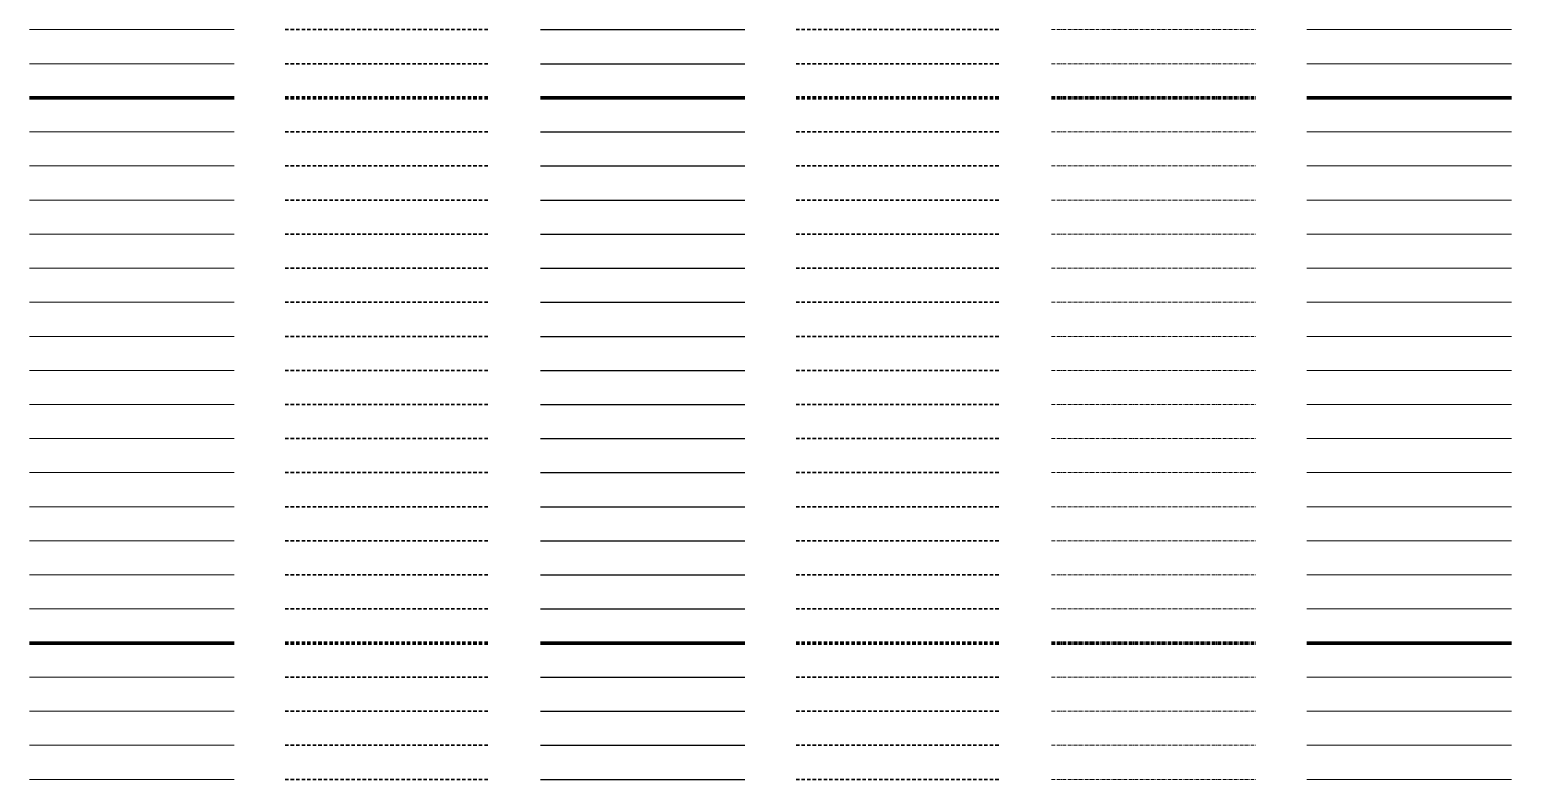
# Model space of a CAD drawing. Header units: metres. Extents: x -170 to 2070, y -13 to 14380.
# Drawn here: x 150 to 1020, y 2240 to 2680 of the extents above; entities that cross this region are included whole.
import ezdxf
from ezdxf.lldxf.tags import DXFTag

# ---------------------------------------------------------------- set-up
doc = ezdxf.new("R2010")
doc.units = ezdxf.units.M
doc.linetypes.add('KL-SO', pattern=[3.25, 2, -1.25])
doc.linetypes.add('KL-VERLATEN-SO', pattern=[3.25, 2, -0.5, 0.25, -0.5])
for name, color, linetype, lineweight in [('B-OI-KL-ET_HS_TRANSPORT_30 kV_1x400Alrm-G', 7, 'Continuous', 18), ('B-OI-KL-ET_HS_TRANSPORT_30 kV_1x400Alrm-RESERVE-G', 7, 'KL-RESERVE-SO', 18), ('B-OI-KL-ET_HS_TRANSPORT_30 kV_1x400Alrm-VERLATEN-G', 7, 'KL-VERLATEN-SO', 18), ('B-OI-KL-ET_HS_TRANSPORT_30 kV_1x630Alrm-G', 7, 'Continuous', 18), ('B-OI-KL-ET_HS_TRANSPORT_30 kV_1x630Alrm-RESERVE-G', 7, 'KL-RESERVE-SO', 18), ('B-OI-KL-ET_HS_TRANSPORT_30 kV_1x630Alrm-VERLATEN-G', 7, 'KL-VERLATEN-SO', 18), ('B-OI-KL-ET_HS_TRANSPORT_30 kV_OVERIG-G', 7, 'Continuous', 18), ('B-OI-KL-ET_HS_TRANSPORT_30 kV_OVERIG-RESERVE-G', 7, 'KL-RESERVE-SO', 18), ('B-OI-KL-ET_HS_TRANSPORT_30 kV_OVERIG-VERLATEN-G', 7, 'KL-VERLATEN-SO', 18), ('B-OI-KL-ET_HS_TUNNELLEIDING-G', 7, 'Continuous', 18), ('B-OI-KL-ET_HS_TUNNELLEIDING-RESERVE-G', 7, 'KL-RESERVE-SO', 18), ('B-OI-KL-ET_HS_TUNNELLEIDING-VERLATEN-G', 7, 'KL-VERLATEN-SO', 18), ('B-OI-KL-ET_HS_VERWIJZING_MANTELBUIS-G', 7, 'Continuous', 70), ('B-OI-KL-ET_HS_VERWIJZING_MANTELBUIS-RESERVE-G', 7, 'KL-RESERVE-SO', 70), ('B-OI-KL-ET_HS_VERWIJZING_MANTELBUIS-VERLATEN-G', 7, 'KL-VERLATEN-SO', 70), ('B-OI-KL-ET_HS_ZINKER_BOOG-G', 7, 'Continuous', 18), ('B-OI-KL-ET_HS_ZINKER_BOOG-RESERVE-G', 7, 'KL-RESERVE-SO', 18), ('B-OI-KL-ET_HS_ZINKER_BOOG-VERLATEN-G', 7, 'KL-VERLATEN-SO', 18), ('B-OI-KL-ET_HS_ZINKER_OVERIG-G', 7, 'Continuous', 18), ('B-OI-KL-ET_HS_ZINKER_OVERIG-RESERVE-G', 7, 'KL-RESERVE-SO', 18), ('B-OI-KL-ET_HS_ZINKER_OVERIG-VERLATEN-G', 7, 'KL-VERLATEN-SO', 18), ('B-OI-KL-ET_HS_ZINKER_SLEEP-G', 7, 'Continuous', 18), ('B-OI-KL-ET_HS_ZINKER_SLEEP-RESERVE-G', 7, 'KL-RESERVE-SO', 18), ('B-OI-KL-ET_HS_ZINKER_SLEEP-VERLATEN-G', 7, 'KL-VERLATEN-SO', 18), ('B-OI-KL-ET_LHS_AARDING_Al_25-G', 7, 'Continuous', 18), ('B-OI-KL-ET_LHS_AARDING_Al_25-RESERVE-G', 7, 'KL-RESERVE-SO', 18), ('B-OI-KL-ET_LHS_AARDING_Al_25-VERLATEN-G', 7, 'KL-VERLATEN-SO', 18), ('B-OI-KL-ET_LHS_AARDING_Al_50-G', 7, 'Continuous', 18), ('B-OI-KL-ET_LHS_AARDING_Al_50-RESERVE-G', 7, 'KL-RESERVE-SO', 18), ('B-OI-KL-ET_LHS_AARDING_Al_50-VERLATEN-G', 7, 'KL-VERLATEN-SO', 18), ('B-OI-KL-ET_LHS_AARDING_Al_95-G', 7, 'Continuous', 18), ('B-OI-KL-ET_LHS_AARDING_Al_95-RESERVE-G', 7, 'KL-RESERVE-SO', 18), ('B-OI-KL-ET_LHS_AARDING_Al_95-VERLATEN-G', 7, 'KL-VERLATEN-SO', 18), ('B-OI-KL-ET_LHS_AARDING_Cu_25-G', 7, 'Continuous', 18), ('B-OI-KL-ET_LHS_AARDING_Cu_25-RESERVE-G', 7, 'KL-RESERVE-SO', 18), ('B-OI-KL-ET_LHS_AARDING_Cu_25-VERLATEN-G', 7, 'KL-VERLATEN-SO', 18), ('B-OI-KL-ET_LHS_AARDING_Cu_50-G', 7, 'Continuous', 18), ('B-OI-KL-ET_LHS_AARDING_Cu_50-RESERVE-G', 7, 'KL-RESERVE-SO', 18), ('B-OI-KL-ET_LHS_AARDING_Cu_50-VERLATEN-G', 7, 'KL-VERLATEN-SO', 18), ('B-OI-KL-ET_LHS_AARDING_Cu_95-G', 7, 'Continuous', 18), ('B-OI-KL-ET_LHS_AARDING_Cu_95-RESERVE-G', 7, 'KL-RESERVE-SO', 18), ('B-OI-KL-ET_LHS_AARDING_Cu_95-VERLATEN-G', 7, 'KL-VERLATEN-SO', 18), ('B-OI-KL-ET_LHS_BRUGBUIS-G', 7, 'Continuous', 18), ('B-OI-KL-ET_LHS_BRUGBUIS-RESERVE-G', 7, 'KL-RESERVE-SO', 18), ('B-OI-KL-ET_LHS_BRUGBUIS-VERLATEN-G', 7, 'KL-VERLATEN-SO', 18), ('B-OI-KL-ET_LHS_DOORVOERLEIDING PARKEERGARAGE-G', 7, 'Continuous', 18), ('B-OI-KL-ET_LHS_DOORVOERLEIDING PARKEERGARAGE-RESERVE-G', 7, 'KL-RESERVE-SO', 18), ('B-OI-KL-ET_LHS_DOORVOERLEIDING PARKEERGARAGE-VERLATEN-G', 7, 'KL-VERLATEN-SO', 18), ('B-OI-KL-ET_LHS_KRUISING_OVERIG-G', 7, 'Continuous', 18), ('B-OI-KL-ET_LHS_KRUISING_OVERIG-RESERVE-G', 7, 'KL-RESERVE-SO', 18), ('B-OI-KL-ET_LHS_KRUISING_OVERIG-VERLATEN-G', 7, 'KL-VERLATEN-SO', 18), ('B-OI-KL-ET_LHS_KRUISING_WATER-G', 7, 'Continuous', 18), ('B-OI-KL-ET_LHS_KRUISING_WATER-RESERVE-G', 7, 'KL-RESERVE-SO', 18), ('B-OI-KL-ET_LHS_KRUISING_WATER-VERLATEN-G', 7, 'KL-VERLATEN-SO', 18), ('B-OI-KL-ET_LHS_OVERIG-G', 7, 'Continuous', 18), ('B-OI-KL-ET_LHS_OVERIG-RESERVE-G', 7, 'KL-RESERVE-SO', 18), ('B-OI-KL-ET_LHS_OVERIG-VERLATEN-G', 7, 'KL-VERLATEN-SO', 18), ('B-OI-KL-ET_LHS_TUNNELLEIDING-G', 7, 'Continuous', 18), ('B-OI-KL-ET_LHS_TUNNELLEIDING-RESERVE-G', 7, 'KL-RESERVE-SO', 18), ('B-OI-KL-ET_LHS_TUNNELLEIDING-VERLATEN-G', 7, 'KL-VERLATEN-SO', 18), ('B-OI-KL-ET_LHS_VERWIJZING_MANTELBUIS-G', 7, 'Continuous', 70), ('B-OI-KL-ET_LHS_VERWIJZING_MANTELBUIS-RESERVE-G', 7, 'KL-RESERVE-SO', 70), ('B-OI-KL-ET_LHS_VERWIJZING_MANTELBUIS-VERLATEN-G', 7, 'KL-VERLATEN-SO', 70), ('B-OI-KL-ET_LHS_ZINKER_BOOG-G', 7, 'Continuous', 18), ('B-OI-KL-ET_LHS_ZINKER_BOOG-RESERVE-G', 7, 'KL-RESERVE-SO', 18), ('B-OI-KL-ET_LHS_ZINKER_BOOG-VERLATEN-G', 7, 'KL-VERLATEN-SO', 18), ('B-OI-KL-ET_LHS_ZINKER_OVERIG-G', 7, 'Continuous', 18), ('B-OI-KL-ET_LHS_ZINKER_OVERIG-RESERVE-G', 7, 'KL-RESERVE-SO', 18), ('B-OI-KL-ET_LHS_ZINKER_OVERIG-VERLATEN-G', 7, 'KL-VERLATEN-SO', 18), ('N-OI-KL-ET_HS_TRANSPORT_30 kV_1x400Alrm-G', 7, 'KL-SO', 35), ('N-OI-KL-ET_HS_TRANSPORT_30 kV_1x630Alrm-G', 7, 'KL-SO', 35), ('N-OI-KL-ET_HS_TRANSPORT_30 kV_OVERIG-G', 7, 'KL-SO', 35), ('N-OI-KL-ET_HS_TUNNELLEIDING-G', 7, 'KL-SO', 35), ('N-OI-KL-ET_HS_VERWIJZING_MANTELBUIS-G', 10, 'KL-SO', 70), ('N-OI-KL-ET_HS_ZINKER_BOOG-G', 7, 'KL-SO', 35), ('N-OI-KL-ET_HS_ZINKER_OVERIG-G', 7, 'KL-SO', 35), ('N-OI-KL-ET_HS_ZINKER_SLEEP-G', 7, 'KL-SO', 35), ('N-OI-KL-ET_LHS_AARDING_Al_25-G', 7, 'KL-SO', 35), ('N-OI-KL-ET_LHS_AARDING_Al_50-G', 7, 'KL-SO', 35), ('N-OI-KL-ET_LHS_AARDING_Al_95-G', 7, 'KL-SO', 35), ('N-OI-KL-ET_LHS_AARDING_Cu_25-G', 7, 'KL-SO', 35), ('N-OI-KL-ET_LHS_AARDING_Cu_50-G', 7, 'KL-SO', 35), ('N-OI-KL-ET_LHS_AARDING_Cu_95-G', 7, 'KL-SO', 35), ('N-OI-KL-ET_LHS_BRUGBUIS-G', 7, 'KL-SO', 35), ('N-OI-KL-ET_LHS_DOORVOERLEIDING PARKEERGARAGE-G', 7, 'KL-SO', 35), ('N-OI-KL-ET_LHS_KRUISING_OVERIG-G', 7, 'KL-SO', 35), ('N-OI-KL-ET_LHS_KRUISING_WATER-G', 7, 'KL-SO', 35), ('N-OI-KL-ET_LHS_OVERIG-G', 7, 'KL-SO', 35), ('N-OI-KL-ET_LHS_TUNNELLEIDING-G', 7, 'KL-SO', 35), ('N-OI-KL-ET_LHS_VERWIJZING_MANTELBUIS-G', 10, 'KL-SO', 70), ('N-OI-KL-ET_LHS_ZINKER_BOOG-G', 7, 'KL-SO', 35), ('N-OI-KL-ET_LHS_ZINKER_OVERIG-G', 7, 'KL-SO', 35), ('R-OI-KL-ET_HS_TRANSPORT_30 kV_1x400Alrm-G', 7, 'KL-SO', 35), ('R-OI-KL-ET_HS_TRANSPORT_30 kV_1x630Alrm-G', 7, 'KL-SO', 35), ('R-OI-KL-ET_HS_TRANSPORT_30 kV_OVERIG-G', 7, 'KL-SO', 35), ('R-OI-KL-ET_HS_TUNNELLEIDING-G', 7, 'KL-SO', 35), ('R-OI-KL-ET_HS_VERWIJZING_MANTELBUIS-G', 10, 'KL-SO', 70), ('R-OI-KL-ET_HS_ZINKER_BOOG-G', 7, 'KL-SO', 35), ('R-OI-KL-ET_HS_ZINKER_OVERIG-G', 7, 'KL-SO', 35), ('R-OI-KL-ET_HS_ZINKER_SLEEP-G', 7, 'KL-SO', 35), ('R-OI-KL-ET_LHS_AARDING_Al_25-G', 7, 'KL-SO', 35), ('R-OI-KL-ET_LHS_AARDING_Al_50-G', 7, 'KL-SO', 35), ('R-OI-KL-ET_LHS_AARDING_Al_95-G', 7, 'KL-SO', 35), ('R-OI-KL-ET_LHS_AARDING_Cu_25-G', 7, 'KL-SO', 35), ('R-OI-KL-ET_LHS_AARDING_Cu_50-G', 7, 'KL-SO', 35), ('R-OI-KL-ET_LHS_AARDING_Cu_95-G', 7, 'KL-SO', 35), ('R-OI-KL-ET_LHS_BRUGBUIS-G', 7, 'KL-SO', 35), ('R-OI-KL-ET_LHS_DOORVOERLEIDING PARKEERGARAGE-G', 7, 'KL-SO', 35), ('R-OI-KL-ET_LHS_KRUISING_OVERIG-G', 7, 'KL-SO', 35), ('R-OI-KL-ET_LHS_KRUISING_WATER-G', 7, 'KL-SO', 35), ('R-OI-KL-ET_LHS_OVERIG-G', 7, 'KL-SO', 35), ('R-OI-KL-ET_LHS_TUNNELLEIDING-G', 7, 'KL-SO', 35), ('R-OI-KL-ET_LHS_VERWIJZING_MANTELBUIS-G', 10, 'KL-SO', 70), ('R-OI-KL-ET_LHS_ZINKER_BOOG-G', 7, 'KL-SO', 35), ('R-OI-KL-ET_LHS_ZINKER_OVERIG-G', 7, 'KL-SO', 35), ('V-OI-KL-ET_HS_TRANSPORT_30 kV_1x400Alrm-G', 7, 'V-KL-SO', 25), ('V-OI-KL-ET_HS_TRANSPORT_30 kV_1x630Alrm-G', 7, 'V-KL-SO', 25), ('V-OI-KL-ET_HS_TRANSPORT_30 kV_OVERIG-G', 7, 'V-KL-SO', 25), ('V-OI-KL-ET_HS_TUNNELLEIDING-G', 7, 'V-KL-SO', 25), ('V-OI-KL-ET_HS_VERWIJZING_MANTELBUIS-G', 7, 'V-KL-SO', 70), ('V-OI-KL-ET_HS_ZINKER_BOOG-G', 7, 'V-KL-SO', 25), ('V-OI-KL-ET_HS_ZINKER_OVERIG-G', 7, 'V-KL-SO', 25), ('V-OI-KL-ET_HS_ZINKER_SLEEP-G', 7, 'V-KL-SO', 25), ('V-OI-KL-ET_LHS_AARDING_Al_25-G', 7, 'V-KL-SO', 25), ('V-OI-KL-ET_LHS_AARDING_Al_50-G', 7, 'V-KL-SO', 25), ('V-OI-KL-ET_LHS_AARDING_Al_95-G', 7, 'V-KL-SO', 25), ('V-OI-KL-ET_LHS_AARDING_Cu_25-G', 7, 'V-KL-SO', 25), ('V-OI-KL-ET_LHS_AARDING_Cu_50-G', 7, 'V-KL-SO', 25), ('V-OI-KL-ET_LHS_AARDING_Cu_95-G', 7, 'V-KL-SO', 25), ('V-OI-KL-ET_LHS_BRUGBUIS-G', 7, 'V-KL-SO', 25), ('V-OI-KL-ET_LHS_DOORVOERLEIDING PARKEERGARAGE-G', 7, 'V-KL-SO', 25), ('V-OI-KL-ET_LHS_KRUISING_OVERIG-G', 7, 'V-KL-SO', 25), ('V-OI-KL-ET_LHS_KRUISING_WATER-G', 7, 'V-KL-SO', 25), ('V-OI-KL-ET_LHS_OVERIG-G', 7, 'V-KL-SO', 25), ('V-OI-KL-ET_LHS_TUNNELLEIDING-G', 7, 'V-KL-SO', 25), ('V-OI-KL-ET_LHS_VERWIJZING_MANTELBUIS-G', 7, 'V-KL-SO', 70), ('V-OI-KL-ET_LHS_ZINKER_BOOG-G', 7, 'V-KL-SO', 25), ('V-OI-KL-ET_LHS_ZINKER_OVERIG-G', 7, 'V-KL-SO', 25)]:
    doc.layers.add(name, color=color, linetype=linetype, lineweight=lineweight)
doc.styles.get("Standard").update_dxf_attribs({"font": 'NLCS-ISO.ttf'})
tags = doc.linetypes.add('KL-RESERVE-SO', pattern='A,7,-2,["RS",Standard,S=1,R=0,X=-1,Y=-0.5],-1.5', length=10.5).pattern_tags.tags
tags[6] = DXFTag(74, 10)
doc.linetypes.add('V-KL-SO', pattern='A,2,[24,nlcs.shx,S=0.75,R=0,X=0,Y=0],2', length=4)

msp = doc.modelspace()

# ---------------------------------------------------------------- linework, layer by layer
at = {"layer": 'B-OI-KL-ET_HS_TRANSPORT_30 kV_1x400Alrm-G'}
msp.add_line((150, 2240), (270, 2240), dxfattribs=at)
at = {"layer": 'B-OI-KL-ET_HS_TRANSPORT_30 kV_1x400Alrm-RESERVE-G'}
msp.add_line((900, 2240), (1020, 2240), dxfattribs=at)
at = {"layer": 'B-OI-KL-ET_HS_TRANSPORT_30 kV_1x400Alrm-VERLATEN-G'}
msp.add_line((750, 2240), (870, 2240), dxfattribs=at)
at = {"layer": 'B-OI-KL-ET_HS_TRANSPORT_30 kV_1x630Alrm-G'}
msp.add_line((150, 2260), (270, 2260), dxfattribs=at)
at = {"layer": 'B-OI-KL-ET_HS_TRANSPORT_30 kV_1x630Alrm-RESERVE-G'}
msp.add_line((900, 2260), (1020, 2260), dxfattribs=at)
at = {"layer": 'B-OI-KL-ET_HS_TRANSPORT_30 kV_1x630Alrm-VERLATEN-G'}
msp.add_line((750, 2260), (870, 2260), dxfattribs=at)
at = {"layer": 'B-OI-KL-ET_HS_TRANSPORT_30 kV_OVERIG-G'}
msp.add_line((150, 2280), (270, 2280), dxfattribs=at)
at = {"layer": 'B-OI-KL-ET_HS_TRANSPORT_30 kV_OVERIG-RESERVE-G'}
msp.add_line((900, 2280), (1020, 2280), dxfattribs=at)
at = {"layer": 'B-OI-KL-ET_HS_TRANSPORT_30 kV_OVERIG-VERLATEN-G'}
msp.add_line((750, 2280), (870, 2280), dxfattribs=at)
at = {"layer": 'B-OI-KL-ET_HS_TUNNELLEIDING-G'}
msp.add_line((150, 2300), (270, 2300), dxfattribs=at)
at = {"layer": 'B-OI-KL-ET_HS_TUNNELLEIDING-RESERVE-G'}
msp.add_line((900, 2300), (1020, 2300), dxfattribs=at)
at = {"layer": 'B-OI-KL-ET_HS_TUNNELLEIDING-VERLATEN-G'}
msp.add_line((750, 2300), (870, 2300), dxfattribs=at)
at = {"layer": 'B-OI-KL-ET_HS_VERWIJZING_MANTELBUIS-G'}
msp.add_line((150, 2320), (270, 2320), dxfattribs=at)
at = {"layer": 'B-OI-KL-ET_HS_VERWIJZING_MANTELBUIS-RESERVE-G'}
msp.add_line((900, 2320), (1020, 2320), dxfattribs=at)
at = {"layer": 'B-OI-KL-ET_HS_VERWIJZING_MANTELBUIS-VERLATEN-G'}
msp.add_line((750, 2320), (870, 2320), dxfattribs=at)
at = {"layer": 'B-OI-KL-ET_HS_ZINKER_BOOG-G'}
msp.add_line((150, 2340), (270, 2340), dxfattribs=at)
at = {"layer": 'B-OI-KL-ET_HS_ZINKER_BOOG-RESERVE-G'}
msp.add_line((900, 2340), (1020, 2340), dxfattribs=at)
at = {"layer": 'B-OI-KL-ET_HS_ZINKER_BOOG-VERLATEN-G'}
msp.add_line((750, 2340), (870, 2340), dxfattribs=at)
at = {"layer": 'B-OI-KL-ET_HS_ZINKER_OVERIG-G'}
msp.add_line((150, 2360), (270, 2360), dxfattribs=at)
at = {"layer": 'B-OI-KL-ET_HS_ZINKER_OVERIG-RESERVE-G'}
msp.add_line((900, 2360), (1020, 2360), dxfattribs=at)
at = {"layer": 'B-OI-KL-ET_HS_ZINKER_OVERIG-VERLATEN-G'}
msp.add_line((750, 2360), (870, 2360), dxfattribs=at)
at = {"layer": 'B-OI-KL-ET_HS_ZINKER_SLEEP-G'}
msp.add_line((150, 2380), (270, 2380), dxfattribs=at)
at = {"layer": 'B-OI-KL-ET_HS_ZINKER_SLEEP-RESERVE-G'}
msp.add_line((900, 2380), (1020, 2380), dxfattribs=at)
at = {"layer": 'B-OI-KL-ET_HS_ZINKER_SLEEP-VERLATEN-G'}
msp.add_line((750, 2380), (870, 2380), dxfattribs=at)
at = {"layer": 'B-OI-KL-ET_LHS_AARDING_Al_25-G'}
msp.add_line((150, 2400), (270, 2400), dxfattribs=at)
at = {"layer": 'B-OI-KL-ET_LHS_AARDING_Al_25-RESERVE-G'}
msp.add_line((900, 2400), (1020, 2400), dxfattribs=at)
at = {"layer": 'B-OI-KL-ET_LHS_AARDING_Al_25-VERLATEN-G'}
msp.add_line((750, 2400), (870, 2400), dxfattribs=at)
at = {"layer": 'B-OI-KL-ET_LHS_AARDING_Al_50-G'}
msp.add_line((150, 2420), (270, 2420), dxfattribs=at)
at = {"layer": 'B-OI-KL-ET_LHS_AARDING_Al_50-RESERVE-G'}
msp.add_line((900, 2420), (1020, 2420), dxfattribs=at)
at = {"layer": 'B-OI-KL-ET_LHS_AARDING_Al_50-VERLATEN-G'}
msp.add_line((750, 2420), (870, 2420), dxfattribs=at)
at = {"layer": 'B-OI-KL-ET_LHS_AARDING_Al_95-G'}
msp.add_line((150, 2440), (270, 2440), dxfattribs=at)
at = {"layer": 'B-OI-KL-ET_LHS_AARDING_Al_95-RESERVE-G'}
msp.add_line((900, 2440), (1020, 2440), dxfattribs=at)
at = {"layer": 'B-OI-KL-ET_LHS_AARDING_Al_95-VERLATEN-G'}
msp.add_line((750, 2440), (870, 2440), dxfattribs=at)
at = {"layer": 'B-OI-KL-ET_LHS_AARDING_Cu_25-G'}
msp.add_line((150, 2460), (270, 2460), dxfattribs=at)
at = {"layer": 'B-OI-KL-ET_LHS_AARDING_Cu_25-RESERVE-G'}
msp.add_line((900, 2460), (1020, 2460), dxfattribs=at)
at = {"layer": 'B-OI-KL-ET_LHS_AARDING_Cu_25-VERLATEN-G'}
msp.add_line((750, 2460), (870, 2460), dxfattribs=at)
at = {"layer": 'B-OI-KL-ET_LHS_AARDING_Cu_50-G'}
msp.add_line((150, 2480), (270, 2480), dxfattribs=at)
at = {"layer": 'B-OI-KL-ET_LHS_AARDING_Cu_50-RESERVE-G'}
msp.add_line((900, 2480), (1020, 2480), dxfattribs=at)
at = {"layer": 'B-OI-KL-ET_LHS_AARDING_Cu_50-VERLATEN-G'}
msp.add_line((750, 2480), (870, 2480), dxfattribs=at)
at = {"layer": 'B-OI-KL-ET_LHS_AARDING_Cu_95-G'}
msp.add_line((150, 2500), (270, 2500), dxfattribs=at)
at = {"layer": 'B-OI-KL-ET_LHS_AARDING_Cu_95-RESERVE-G'}
msp.add_line((900, 2500), (1020, 2500), dxfattribs=at)
at = {"layer": 'B-OI-KL-ET_LHS_AARDING_Cu_95-VERLATEN-G'}
msp.add_line((750, 2500), (870, 2500), dxfattribs=at)
at = {"layer": 'B-OI-KL-ET_LHS_BRUGBUIS-G'}
msp.add_line((150, 2520), (270, 2520), dxfattribs=at)
at = {"layer": 'B-OI-KL-ET_LHS_BRUGBUIS-RESERVE-G'}
msp.add_line((900, 2520), (1020, 2520), dxfattribs=at)
at = {"layer": 'B-OI-KL-ET_LHS_BRUGBUIS-VERLATEN-G'}
msp.add_line((750, 2520), (870, 2520), dxfattribs=at)
at = {"layer": 'B-OI-KL-ET_LHS_DOORVOERLEIDING PARKEERGARAGE-G'}
msp.add_line((150, 2540), (270, 2540), dxfattribs=at)
at = {"layer": 'B-OI-KL-ET_LHS_DOORVOERLEIDING PARKEERGARAGE-RESERVE-G'}
msp.add_line((900, 2540), (1020, 2540), dxfattribs=at)
at = {"layer": 'B-OI-KL-ET_LHS_DOORVOERLEIDING PARKEERGARAGE-VERLATEN-G'}
msp.add_line((750, 2540), (870, 2540), dxfattribs=at)
at = {"layer": 'B-OI-KL-ET_LHS_KRUISING_OVERIG-G'}
msp.add_line((150, 2560), (270, 2560), dxfattribs=at)
at = {"layer": 'B-OI-KL-ET_LHS_KRUISING_OVERIG-RESERVE-G'}
msp.add_line((900, 2560), (1020, 2560), dxfattribs=at)
at = {"layer": 'B-OI-KL-ET_LHS_KRUISING_OVERIG-VERLATEN-G'}
msp.add_line((750, 2560), (870, 2560), dxfattribs=at)
at = {"layer": 'B-OI-KL-ET_LHS_KRUISING_WATER-G'}
msp.add_line((150, 2580), (270, 2580), dxfattribs=at)
at = {"layer": 'B-OI-KL-ET_LHS_KRUISING_WATER-RESERVE-G'}
msp.add_line((900, 2580), (1020, 2580), dxfattribs=at)
at = {"layer": 'B-OI-KL-ET_LHS_KRUISING_WATER-VERLATEN-G'}
msp.add_line((750, 2580), (870, 2580), dxfattribs=at)
at = {"layer": 'B-OI-KL-ET_LHS_OVERIG-G'}
msp.add_line((150, 2600), (270, 2600), dxfattribs=at)
at = {"layer": 'B-OI-KL-ET_LHS_OVERIG-RESERVE-G'}
msp.add_line((900, 2600), (1020, 2600), dxfattribs=at)
at = {"layer": 'B-OI-KL-ET_LHS_OVERIG-VERLATEN-G'}
msp.add_line((750, 2600), (870, 2600), dxfattribs=at)
at = {"layer": 'B-OI-KL-ET_LHS_TUNNELLEIDING-G'}
msp.add_line((150, 2620), (270, 2620), dxfattribs=at)
at = {"layer": 'B-OI-KL-ET_LHS_TUNNELLEIDING-RESERVE-G'}
msp.add_line((900, 2620), (1020, 2620), dxfattribs=at)
at = {"layer": 'B-OI-KL-ET_LHS_TUNNELLEIDING-VERLATEN-G'}
msp.add_line((750, 2620), (870, 2620), dxfattribs=at)
at = {"layer": 'B-OI-KL-ET_LHS_VERWIJZING_MANTELBUIS-G'}
msp.add_line((150, 2640), (270, 2640), dxfattribs=at)
at = {"layer": 'B-OI-KL-ET_LHS_VERWIJZING_MANTELBUIS-RESERVE-G'}
msp.add_line((900, 2640), (1020, 2640), dxfattribs=at)
at = {"layer": 'B-OI-KL-ET_LHS_VERWIJZING_MANTELBUIS-VERLATEN-G'}
msp.add_line((750, 2640), (870, 2640), dxfattribs=at)
at = {"layer": 'B-OI-KL-ET_LHS_ZINKER_BOOG-G'}
msp.add_line((150, 2660), (270, 2660), dxfattribs=at)
at = {"layer": 'B-OI-KL-ET_LHS_ZINKER_BOOG-RESERVE-G'}
msp.add_line((900, 2660), (1020, 2660), dxfattribs=at)
at = {"layer": 'B-OI-KL-ET_LHS_ZINKER_BOOG-VERLATEN-G'}
msp.add_line((750, 2660), (870, 2660), dxfattribs=at)
at = {"layer": 'B-OI-KL-ET_LHS_ZINKER_OVERIG-G'}
msp.add_line((150, 2680), (270, 2680), dxfattribs=at)
at = {"layer": 'B-OI-KL-ET_LHS_ZINKER_OVERIG-RESERVE-G'}
msp.add_line((900, 2680), (1020, 2680), dxfattribs=at)
at = {"layer": 'B-OI-KL-ET_LHS_ZINKER_OVERIG-VERLATEN-G'}
msp.add_line((750, 2680), (870, 2680), dxfattribs=at)
at = {"layer": 'N-OI-KL-ET_HS_TRANSPORT_30 kV_1x400Alrm-G'}
msp.add_line((300, 2240), (420, 2240), dxfattribs=at)
at = {"layer": 'N-OI-KL-ET_HS_TRANSPORT_30 kV_1x630Alrm-G'}
msp.add_line((300, 2260), (420, 2260), dxfattribs=at)
at = {"layer": 'N-OI-KL-ET_HS_TRANSPORT_30 kV_OVERIG-G'}
msp.add_line((300, 2280), (420, 2280), dxfattribs=at)
at = {"layer": 'N-OI-KL-ET_HS_TUNNELLEIDING-G'}
msp.add_line((300, 2300), (420, 2300), dxfattribs=at)
at = {"layer": 'N-OI-KL-ET_HS_VERWIJZING_MANTELBUIS-G'}
msp.add_line((300, 2320), (420, 2320), dxfattribs=at)
at = {"layer": 'N-OI-KL-ET_HS_ZINKER_BOOG-G'}
msp.add_line((300, 2340), (420, 2340), dxfattribs=at)
at = {"layer": 'N-OI-KL-ET_HS_ZINKER_OVERIG-G'}
msp.add_line((300, 2360), (420, 2360), dxfattribs=at)
at = {"layer": 'N-OI-KL-ET_HS_ZINKER_SLEEP-G'}
msp.add_line((300, 2380), (420, 2380), dxfattribs=at)
at = {"layer": 'N-OI-KL-ET_LHS_AARDING_Al_25-G'}
msp.add_line((300, 2400), (420, 2400), dxfattribs=at)
at = {"layer": 'N-OI-KL-ET_LHS_AARDING_Al_50-G'}
msp.add_line((300, 2420), (420, 2420), dxfattribs=at)
at = {"layer": 'N-OI-KL-ET_LHS_AARDING_Al_95-G'}
msp.add_line((300, 2440), (420, 2440), dxfattribs=at)
at = {"layer": 'N-OI-KL-ET_LHS_AARDING_Cu_25-G'}
msp.add_line((300, 2460), (420, 2460), dxfattribs=at)
at = {"layer": 'N-OI-KL-ET_LHS_AARDING_Cu_50-G'}
msp.add_line((300, 2480), (420, 2480), dxfattribs=at)
at = {"layer": 'N-OI-KL-ET_LHS_AARDING_Cu_95-G'}
msp.add_line((300, 2500), (420, 2500), dxfattribs=at)
at = {"layer": 'N-OI-KL-ET_LHS_BRUGBUIS-G'}
msp.add_line((300, 2520), (420, 2520), dxfattribs=at)
at = {"layer": 'N-OI-KL-ET_LHS_DOORVOERLEIDING PARKEERGARAGE-G'}
msp.add_line((300, 2540), (420, 2540), dxfattribs=at)
at = {"layer": 'N-OI-KL-ET_LHS_KRUISING_OVERIG-G'}
msp.add_line((300, 2560), (420, 2560), dxfattribs=at)
at = {"layer": 'N-OI-KL-ET_LHS_KRUISING_WATER-G'}
msp.add_line((300, 2580), (420, 2580), dxfattribs=at)
at = {"layer": 'N-OI-KL-ET_LHS_OVERIG-G'}
msp.add_line((300, 2600), (420, 2600), dxfattribs=at)
at = {"layer": 'N-OI-KL-ET_LHS_TUNNELLEIDING-G'}
msp.add_line((300, 2620), (420, 2620), dxfattribs=at)
at = {"layer": 'N-OI-KL-ET_LHS_VERWIJZING_MANTELBUIS-G'}
msp.add_line((300, 2640), (420, 2640), dxfattribs=at)
at = {"layer": 'N-OI-KL-ET_LHS_ZINKER_BOOG-G'}
msp.add_line((300, 2660), (420, 2660), dxfattribs=at)
at = {"layer": 'N-OI-KL-ET_LHS_ZINKER_OVERIG-G'}
msp.add_line((300, 2680), (420, 2680), dxfattribs=at)
at = {"layer": 'R-OI-KL-ET_HS_TRANSPORT_30 kV_1x400Alrm-G'}
msp.add_line((600, 2240), (720, 2240), dxfattribs=at)
at = {"layer": 'R-OI-KL-ET_HS_TRANSPORT_30 kV_1x630Alrm-G'}
msp.add_line((600, 2260), (720, 2260), dxfattribs=at)
at = {"layer": 'R-OI-KL-ET_HS_TRANSPORT_30 kV_OVERIG-G'}
msp.add_line((600, 2280), (720, 2280), dxfattribs=at)
at = {"layer": 'R-OI-KL-ET_HS_TUNNELLEIDING-G'}
msp.add_line((600, 2300), (720, 2300), dxfattribs=at)
at = {"layer": 'R-OI-KL-ET_HS_VERWIJZING_MANTELBUIS-G'}
msp.add_line((600, 2320), (720, 2320), dxfattribs=at)
at = {"layer": 'R-OI-KL-ET_HS_ZINKER_BOOG-G'}
msp.add_line((600, 2340), (720, 2340), dxfattribs=at)
at = {"layer": 'R-OI-KL-ET_HS_ZINKER_OVERIG-G'}
msp.add_line((600, 2360), (720, 2360), dxfattribs=at)
at = {"layer": 'R-OI-KL-ET_HS_ZINKER_SLEEP-G'}
msp.add_line((600, 2380), (720, 2380), dxfattribs=at)
at = {"layer": 'R-OI-KL-ET_LHS_AARDING_Al_25-G'}
msp.add_line((600, 2400), (720, 2400), dxfattribs=at)
at = {"layer": 'R-OI-KL-ET_LHS_AARDING_Al_50-G'}
msp.add_line((600, 2420), (720, 2420), dxfattribs=at)
at = {"layer": 'R-OI-KL-ET_LHS_AARDING_Al_95-G'}
msp.add_line((600, 2440), (720, 2440), dxfattribs=at)
at = {"layer": 'R-OI-KL-ET_LHS_AARDING_Cu_25-G'}
msp.add_line((600, 2460), (720, 2460), dxfattribs=at)
at = {"layer": 'R-OI-KL-ET_LHS_AARDING_Cu_50-G'}
msp.add_line((600, 2480), (720, 2480), dxfattribs=at)
at = {"layer": 'R-OI-KL-ET_LHS_AARDING_Cu_95-G'}
msp.add_line((600, 2500), (720, 2500), dxfattribs=at)
at = {"layer": 'R-OI-KL-ET_LHS_BRUGBUIS-G'}
msp.add_line((600, 2520), (720, 2520), dxfattribs=at)
at = {"layer": 'R-OI-KL-ET_LHS_DOORVOERLEIDING PARKEERGARAGE-G'}
msp.add_line((600, 2540), (720, 2540), dxfattribs=at)
at = {"layer": 'R-OI-KL-ET_LHS_KRUISING_OVERIG-G'}
msp.add_line((600, 2560), (720, 2560), dxfattribs=at)
at = {"layer": 'R-OI-KL-ET_LHS_KRUISING_WATER-G'}
msp.add_line((600, 2580), (720, 2580), dxfattribs=at)
at = {"layer": 'R-OI-KL-ET_LHS_OVERIG-G'}
msp.add_line((600, 2600), (720, 2600), dxfattribs=at)
at = {"layer": 'R-OI-KL-ET_LHS_TUNNELLEIDING-G'}
msp.add_line((600, 2620), (720, 2620), dxfattribs=at)
at = {"layer": 'R-OI-KL-ET_LHS_VERWIJZING_MANTELBUIS-G'}
msp.add_line((600, 2640), (720, 2640), dxfattribs=at)
at = {"layer": 'R-OI-KL-ET_LHS_ZINKER_BOOG-G'}
msp.add_line((600, 2660), (720, 2660), dxfattribs=at)
at = {"layer": 'R-OI-KL-ET_LHS_ZINKER_OVERIG-G'}
msp.add_line((600, 2680), (720, 2680), dxfattribs=at)
at = {"layer": 'V-OI-KL-ET_HS_TRANSPORT_30 kV_1x400Alrm-G'}
msp.add_line((450, 2240), (570, 2240), dxfattribs=at)
at = {"layer": 'V-OI-KL-ET_HS_TRANSPORT_30 kV_1x630Alrm-G'}
msp.add_line((450, 2260), (570, 2260), dxfattribs=at)
at = {"layer": 'V-OI-KL-ET_HS_TRANSPORT_30 kV_OVERIG-G'}
msp.add_line((450, 2280), (570, 2280), dxfattribs=at)
at = {"layer": 'V-OI-KL-ET_HS_TUNNELLEIDING-G'}
msp.add_line((450, 2300), (570, 2300), dxfattribs=at)
at = {"layer": 'V-OI-KL-ET_HS_VERWIJZING_MANTELBUIS-G'}
msp.add_line((450, 2320), (570, 2320), dxfattribs=at)
at = {"layer": 'V-OI-KL-ET_HS_ZINKER_BOOG-G'}
msp.add_line((450, 2340), (570, 2340), dxfattribs=at)
at = {"layer": 'V-OI-KL-ET_HS_ZINKER_OVERIG-G'}
msp.add_line((450, 2360), (570, 2360), dxfattribs=at)
at = {"layer": 'V-OI-KL-ET_HS_ZINKER_SLEEP-G'}
msp.add_line((450, 2380), (570, 2380), dxfattribs=at)
at = {"layer": 'V-OI-KL-ET_LHS_AARDING_Al_25-G'}
msp.add_line((450, 2400), (570, 2400), dxfattribs=at)
at = {"layer": 'V-OI-KL-ET_LHS_AARDING_Al_50-G'}
msp.add_line((450, 2420), (570, 2420), dxfattribs=at)
at = {"layer": 'V-OI-KL-ET_LHS_AARDING_Al_95-G'}
msp.add_line((450, 2440), (570, 2440), dxfattribs=at)
at = {"layer": 'V-OI-KL-ET_LHS_AARDING_Cu_25-G'}
msp.add_line((450, 2460), (570, 2460), dxfattribs=at)
at = {"layer": 'V-OI-KL-ET_LHS_AARDING_Cu_50-G'}
msp.add_line((450, 2480), (570, 2480), dxfattribs=at)
at = {"layer": 'V-OI-KL-ET_LHS_AARDING_Cu_95-G'}
msp.add_line((450, 2500), (570, 2500), dxfattribs=at)
at = {"layer": 'V-OI-KL-ET_LHS_BRUGBUIS-G'}
msp.add_line((450, 2520), (570, 2520), dxfattribs=at)
at = {"layer": 'V-OI-KL-ET_LHS_DOORVOERLEIDING PARKEERGARAGE-G'}
msp.add_line((450, 2540), (570, 2540), dxfattribs=at)
at = {"layer": 'V-OI-KL-ET_LHS_KRUISING_OVERIG-G'}
msp.add_line((450, 2560), (570, 2560), dxfattribs=at)
at = {"layer": 'V-OI-KL-ET_LHS_KRUISING_WATER-G'}
msp.add_line((450, 2580), (570, 2580), dxfattribs=at)
at = {"layer": 'V-OI-KL-ET_LHS_OVERIG-G'}
msp.add_line((450, 2600), (570, 2600), dxfattribs=at)
at = {"layer": 'V-OI-KL-ET_LHS_TUNNELLEIDING-G'}
msp.add_line((450, 2620), (570, 2620), dxfattribs=at)
at = {"layer": 'V-OI-KL-ET_LHS_VERWIJZING_MANTELBUIS-G'}
msp.add_line((450, 2640), (570, 2640), dxfattribs=at)
at = {"layer": 'V-OI-KL-ET_LHS_ZINKER_BOOG-G'}
msp.add_line((450, 2660), (570, 2660), dxfattribs=at)
at = {"layer": 'V-OI-KL-ET_LHS_ZINKER_OVERIG-G'}
msp.add_line((450, 2680), (570, 2680), dxfattribs=at)

doc.saveas('drawing.dxf')
